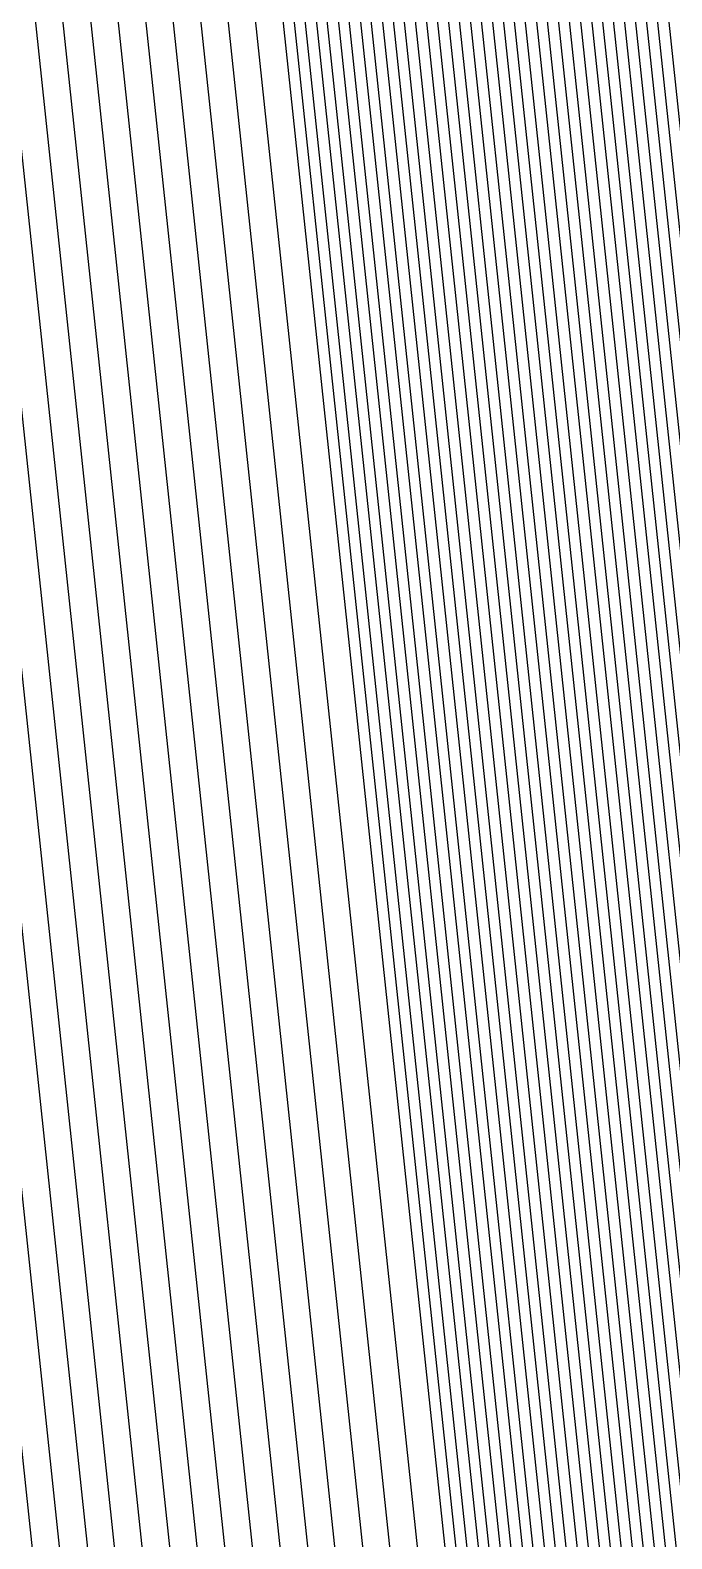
# Model space of a CAD drawing. Extents: x 7084 to 11035, y 13750 to 16729.
# Drawn here: x 8542.6 to 8570.5, y 14983.6 to 15049.2 of the extents above; entities that cross this region are included whole.
import ezdxf

# ---------------------------------------------------------------- set-up
doc = ezdxf.new("R2010")
doc.units = 0
doc.layers.add('Default', color=7, linetype='Continuous')

msp = doc.modelspace()

# ---------------------------------------------------------------- linework, layer by layer
at = {"layer": 'Default'}
for points in [[(8575.409, 14943.072), (8560.589, 15082.801), (8562.575, 15087.314), (8571.044, 15193.17), (8573.391, 15198.044), (8574.113, 15200.21), (8575.196, 15205.987), (8634.475, 15328.78), (8635.197, 15330.946), (8636.318, 15334.083), (8687.128, 15406.065), (8758.869, 15387.359), (8846.979, 15442.428), (8768.148, 15537.947), (8863.418, 15605.694), (9024.319, 15643.802), (9036.053, 15644.705), (9239.295, 15638.354), (9255.001, 15639.798), (9369.325, 15599.573), (9379.435, 15605.35), (9495.876, 15560.89), (9506.708, 15556.919), (9826.391, 15470.117)], [(9688.501, 14704.326), (9477.865, 14633.375), (9196.278, 14637.809), (9189.637, 14630.988), (9165.869, 14634.836), (9164.296, 14646.38), (8940.356, 14684.072), (8771.848, 14688.507), (8634.38, 14688.507), (8552.343, 14715.113), (8532.07, 14723.159), (8509.898, 14791.893), (8549.808, 14927.143), (8534.287, 15073.48), (8526.423, 15095.168), (8535.292, 15206.029), (8550.671, 15214.075), (8552.978, 15213.937), (8615.06, 15342.536), (8621.332, 15343.501), (8674.546, 15418.887), (8679.21, 15416.635), (8754.344, 15397.044), (8834.937, 15447.415)], [(8939.713, 14683.498), (8771.641, 14687.92), (8634.529, 14687.92), (8552.704, 14714.458), (8530.984, 14723.079), (8508.869, 14791.634), (8548.675, 14926.534), (8533.195, 15072.492), (8524.769, 15095.729), (8533.615, 15206.303), (8550.093, 15214.923), (8552.564, 15214.776), (8614.485, 15343.041)], [(8615.634, 15342.03), (8553.391, 15213.098), (8551.249, 15213.227), (8536.968, 15205.756), (8528.077, 15094.607), (8535.379, 15074.468), (8550.94, 14927.752), (8510.927, 14792.152), (8533.156, 14723.24)], [(9688.93, 14706.849), (9477.202, 14635.531), (9194.156, 14639.988), (9188.464, 14634.141), (9168.091, 14637.439), (9166.743, 14647.334), (8941.644, 14685.222), (8772.262, 14689.679), (8634.082, 14689.679), (8551.619, 14716.424), (8534.243, 14723.32), (8511.956, 14792.41), (8552.072, 14928.362), (8536.471, 15075.456), (8529.731, 15094.046), (8538.645, 15205.482), (8551.828, 15212.378), (8553.805, 15212.26), (8616.209, 15341.525)], [(9689.788, 14711.896), (9475.878, 14639.842), (9189.914, 14644.346), (9186.119, 14640.448), (9172.537, 14642.646), (9171.638, 14649.243), (8944.218, 14687.522), (8773.09, 14692.025), (8633.485, 14692.025), (8550.173, 14719.045), (8538.588, 14723.643), (8516.071, 14793.445), (8556.602, 14930.798), (8540.84, 15079.409), (8536.346, 15091.802), (8545.353, 15204.387), (8554.141, 15208.984), (8555.459, 15208.905), (8618.506, 15339.503)], [(8619.081, 15338.998), (8555.873, 15208.067), (8554.719, 15208.136), (8547.03, 15204.113), (8538, 15091.241), (8541.932, 15080.397), (8557.734, 14931.407), (8517.1, 14793.704), (8539.675, 14723.723), (8549.811, 14719.7), (8633.336, 14692.611), (8773.297, 14692.611), (8944.861, 14688.096), (9172.862, 14649.72), (9173.648, 14643.948), (9185.532, 14642.024), (9188.853, 14645.435)], [(8619.655, 15338.492), (8556.286, 15207.228), (8555.298, 15207.287), (8548.707, 15203.839), (8539.654, 15090.68), (8543.024, 15081.385), (8558.866, 14932.016), (8518.129, 14793.962), (8540.761, 14723.804), (8549.449, 14720.356), (8633.187, 14693.198), (8773.504, 14693.198), (8945.505, 14688.671), (9174.086, 14650.197), (9174.76, 14645.25), (9184.946, 14643.601), (9187.792, 14646.524), (9475.215, 14641.998), (9690.217, 14714.42)], [(8620.23, 15337.987), (8556.7, 15206.389), (8555.876, 15206.439), (8550.383, 15203.565), (8541.308, 15090.119), (8544.116, 15082.373), (8559.999, 14932.625), (8519.158, 14794.221), (8541.848, 14723.884), (8549.088, 14721.011), (8633.038, 14693.784), (8773.711, 14693.784), (8946.148, 14689.246), (9175.309, 14650.675), (9175.871, 14646.552), (9184.36, 14645.178)], [(9690.646, 14716.943), (9474.553, 14644.154), (9185.671, 14648.703), (9183.773, 14646.754), (9176.982, 14647.854), (9176.533, 14651.152), (8946.792, 14689.821), (8773.918, 14694.37), (8632.889, 14694.37), (8548.726, 14721.666), (8542.934, 14723.965), (8520.187, 14794.48), (8561.131, 14933.234), (8545.209, 15083.362), (8542.962, 15089.558), (8552.06, 15203.291), (8556.454, 15205.59), (8557.113, 15205.551), (8620.804, 15337.481)], [(8621.378, 15336.976), (8557.527, 15204.712), (8557.033, 15204.742), (8553.737, 15203.018), (8544.616, 15088.997), (8546.301, 15084.35), (8562.264, 14933.843), (8521.216, 14794.738), (8544.02, 14724.046), (8548.364, 14722.322), (8632.739, 14694.957), (8774.125, 14694.957), (8947.436, 14690.396), (9177.757, 14651.629), (9178.094, 14649.155), (9183.187, 14648.331), (9184.61, 14649.792), (9474.222, 14645.232), (9690.86, 14718.205)], [(9178.98, 14652.106), (8948.079, 14690.971), (8774.332, 14695.543), (8632.59, 14695.543), (8548.003, 14722.977), (8545.107, 14724.126), (8522.245, 14794.997), (8563.396, 14934.452), (8547.393, 15085.338), (8546.269, 15088.436), (8555.414, 15202.744), (8557.611, 15203.893), (8557.941, 15203.873), (8621.953, 15336.47)], [(8775.123, 14696.888), (8774.729, 14697.151), (8632.784, 14697.151), (8632.596, 14697.421), (8577.649, 14878.287), (8577.551, 14878.582), (8566.104, 14935.818), (8566.104, 14936.007), (8550.078, 15087.109), (8550.168, 15087.314), (8559.326, 15201.786), (8559.432, 15202.007), (8559.465, 15202.106), (8559.514, 15202.369), (8623.619, 15335.156)], [(8948.874, 14692.498), (8775.501, 14697.06), (8774.713, 14697.586), (8633.277, 14697.586), (8632.899, 14698.127), (8578.15, 14878.344), (8577.953, 14878.935), (8566.547, 14935.966), (8566.547, 14936.343), (8550.578, 15086.904), (8550.759, 15087.314), (8559.884, 15201.376), (8560.097, 15201.819), (8560.163, 15202.016), (8560.261, 15202.541), (8624.136, 15334.852)], [(8624.653, 15334.548), (8561.008, 15202.713), (8560.86, 15201.925), (8560.762, 15201.63), (8560.442, 15200.965), (8551.35, 15087.314), (8551.079, 15086.699), (8566.99, 14936.679), (8566.99, 14936.113), (8578.355, 14879.288), (8578.65, 14878.402), (8633.203, 14698.833), (8633.769, 14698.02), (8774.696, 14698.02), (8775.878, 14697.233), (8948.628, 14692.687), (8949.76, 14692.761), (9179.335, 14654.119)], [(8948.382, 14692.875), (8776.256, 14697.405), (8774.68, 14698.455), (8634.262, 14698.455), (8633.507, 14699.539), (8579.151, 14878.459), (8578.757, 14879.641), (8567.433, 14936.261), (8567.433, 14937.016), (8551.579, 15086.494), (8551.94, 15087.314), (8561, 15200.555), (8561.426, 15201.441), (8561.558, 15201.835), (8561.755, 15202.885), (8625.169, 15334.245)], [(8625.686, 15333.941), (8562.501, 15203.058), (8562.255, 15201.745), (8562.091, 15201.253), (8561.558, 15200.145), (8552.531, 15087.314), (8552.08, 15086.289), (8567.876, 14937.352), (8567.876, 14936.409), (8579.159, 14879.993), (8579.652, 14878.516), (8633.81, 14700.244), (8634.754, 14698.89), (8774.664, 14698.89), (8776.633, 14697.577), (8948.135, 14693.064), (8950.023, 14693.187)], [(8947.889, 14693.253), (8777.011, 14697.75), (8774.647, 14699.325), (8635.246, 14699.325), (8634.114, 14700.95), (8580.152, 14878.574), (8579.561, 14880.346), (8568.319, 14936.556), (8568.319, 14937.689), (8552.581, 15086.083), (8553.122, 15087.314), (8562.116, 15199.734), (8562.756, 15201.064), (8562.953, 15201.655), (8563.248, 15203.23), (8626.203, 15333.638)], [(8947.397, 14693.63), (8777.765, 14698.094), (8774.614, 14700.195), (8636.231, 14700.195), (8634.721, 14702.361), (8581.153, 14878.689), (8580.365, 14881.052), (8569.206, 14936.852), (8569.206, 14938.362), (8553.582, 15085.673), (8554.304, 15087.314), (8563.232, 15198.914), (8564.085, 15200.686), (8564.348, 15201.474), (8564.742, 15203.575), (8627.237, 15333.03)], [(8627.754, 15332.727), (8565.488, 15203.747), (8565.045, 15201.384), (8564.75, 15200.498), (8563.79, 15198.504), (8554.895, 15087.314), (8554.082, 15085.468), (8569.649, 14938.698), (8569.649, 14936.999), (8580.768, 14881.405), (8581.654, 14878.746), (8635.025, 14703.067), (8636.723, 14700.63), (8774.598, 14700.63), (8778.143, 14698.267), (8947.151, 14693.819), (8950.548, 14694.041)], [(8628.271, 15332.423), (8566.235, 15203.919), (8565.743, 15201.294), (8565.414, 15200.309), (8564.348, 15198.093), (8555.485, 15087.314), (8554.583, 15085.263), (8570.092, 14939.035), (8570.092, 14937.147), (8581.17, 14881.758), (8582.154, 14878.804), (8635.328, 14703.773), (8637.216, 14701.065), (8774.582, 14701.065), (8778.52, 14698.439), (8946.905, 14694.008)], [(8946.658, 14694.197), (8778.898, 14698.611), (8774.565, 14701.5), (8637.708, 14701.5), (8635.632, 14704.478), (8582.655, 14878.861), (8581.572, 14882.111), (8570.535, 14937.295), (8570.535, 14939.371), (8555.083, 15085.058), (8556.076, 15087.314), (8564.906, 15197.683), (8566.079, 15200.12), (8566.44, 15201.203), (8566.982, 15204.092), (8628.788, 15332.119)], [(8629.305, 15331.816), (8567.728, 15204.264), (8567.138, 15201.113), (8566.744, 15199.931), (8565.464, 15197.273), (8556.667, 15087.314), (8555.584, 15084.853), (8570.978, 14939.707), (8570.978, 14937.443), (8581.974, 14882.463), (8583.155, 14878.918), (8635.936, 14705.184), (8638.2, 14701.935), (8774.549, 14701.935), (8779.275, 14698.784), (8946.412, 14694.385)], [(8629.822, 15331.512), (8568.475, 15204.436), (8567.835, 15201.023), (8567.408, 15199.743), (8566.022, 15196.862), (8557.258, 15087.314), (8556.084, 15084.647), (8571.421, 14940.044), (8571.421, 14937.59), (8582.376, 14882.816), (8583.656, 14878.976), (8636.239, 14705.89), (8638.693, 14702.37)], [(8630.339, 15331.209), (8569.222, 15204.609), (8568.533, 15200.933), (8568.073, 15199.554), (8566.58, 15196.452), (8557.849, 15087.314), (8556.585, 15084.442), (8571.864, 14940.38), (8571.864, 14937.738), (8582.778, 14883.169), (8584.157, 14879.033), (8636.543, 14706.596), (8639.185, 14702.804), (8774.516, 14702.804), (8780.03, 14699.128), (8945.92, 14694.763), (8951.204, 14695.107), (9171.663, 14658.001), (9177.062, 14661.102), (9181.543, 14660.987), (9185.908, 14659.149), (9188.665, 14659.034)], [(8945.427, 14695.14), (8780.785, 14699.473), (8774.483, 14703.674), (8640.17, 14703.674), (8637.15, 14708.007), (8585.158, 14879.148), (8583.582, 14883.875), (8572.75, 14938.033), (8572.75, 14941.053), (8557.586, 15084.032), (8559.03, 15087.314), (8567.696, 15195.632), (8569.402, 15199.176), (8569.928, 15200.752), (8570.715, 15204.953), (8631.373, 15330.601)], [(8631.89, 15330.298), (8571.462, 15205.126), (8570.625, 15200.662), (8570.067, 15198.988), (8568.254, 15195.221), (8559.621, 15087.314), (8558.087, 15083.827), (8573.194, 14941.39), (8573.194, 14938.181), (8583.984, 14884.228), (8585.658, 14879.206), (8637.454, 14708.713), (8640.662, 14704.109), (8774.467, 14704.109), (8781.163, 14699.645), (8945.181, 14695.329)], [(8944.935, 14695.518), (8781.54, 14699.818), (8774.45, 14704.544), (8641.154, 14704.544), (8637.757, 14709.418), (8586.159, 14879.263), (8584.386, 14884.581), (8573.637, 14938.329), (8573.637, 14941.726), (8558.587, 15083.622), (8560.212, 15087.314), (8568.812, 15194.811), (8570.732, 15198.799), (8571.323, 15200.571), (8572.209, 15205.298), (8632.407, 15329.994)], [(8632.924, 15329.69), (8572.956, 15205.47), (8572.02, 15200.481), (8571.397, 15198.61), (8569.37, 15194.401), (8560.803, 15087.314), (8559.088, 15083.417), (8574.08, 14942.062), (8574.08, 14938.477), (8584.788, 14884.933), (8586.659, 14879.321), (8638.061, 14710.124), (8641.647, 14704.979), (8774.434, 14704.979), (8781.918, 14699.99), (8944.689, 14695.706)], [(8633.441, 15329.387), (8573.702, 15205.643), (8572.718, 15200.391), (8572.061, 15198.422), (8569.928, 15193.99), (8561.394, 15087.314), (8559.588, 15083.211), (8574.523, 14942.399), (8574.523, 14938.624), (8585.191, 14885.286), (8587.16, 14879.378), (8638.364, 14710.83), (8642.139, 14705.414), (8774.417, 14705.414), (8782.295, 14700.162), (8944.443, 14695.895), (8951.992, 14696.388), (9167.478, 14660.118)], [(8574.966, 14938.772), (8574.966, 14942.735), (8560.089, 15083.006), (8561.984, 15087.314), (8570.486, 15193.58), (8572.726, 15198.233), (8573.415, 15200.301), (8574.449, 15205.815), (8633.958, 15329.083)], [(8634.992, 15328.476), (8575.943, 15206.16), (8574.81, 15200.12), (8574.055, 15197.855), (8571.602, 15192.759), (8563.166, 15087.314), (8561.09, 15082.596), (8575.852, 14943.408), (8575.852, 14939.067), (8586.397, 14886.345), (8588.662, 14879.55), (8639.275, 14712.947), (8643.616, 14706.719), (8774.368, 14706.719), (8783.427, 14700.679), (8943.704, 14696.461)], [(8943.458, 14696.65), (8783.805, 14700.851), (8774.352, 14707.154), (8644.109, 14707.154), (8639.579, 14713.653), (8589.162, 14879.608), (8586.799, 14886.698), (8576.295, 14939.215), (8576.295, 14943.745), (8561.591, 15082.391), (8563.757, 15087.314), (8572.16, 15192.349), (8574.72, 15197.667), (8575.508, 15200.03), (8576.689, 15206.332), (8635.509, 15328.172)], [(8784.56, 14701.196), (8774.319, 14708.023), (8645.093, 14708.023), (8640.186, 14715.064), (8590.163, 14879.723), (8587.603, 14887.403), (8577.182, 14939.51), (8577.182, 14944.418), (8562.592, 15081.98), (8564.939, 15087.314), (8573.276, 15191.529), (8576.049, 15197.289), (8576.903, 15199.849), (8578.183, 15206.677), (8636.543, 15327.565)], [(8637.06, 15327.262), (8578.929, 15206.849), (8577.6, 15199.759), (8576.714, 15197.1), (8573.834, 15191.118), (8565.529, 15087.314), (8563.092, 15081.775), (8577.625, 14944.754), (8577.625, 14939.658), (8588.005, 14887.756), (8590.664, 14879.78), (8640.49, 14715.77), (8645.586, 14708.458), (8774.303, 14708.458), (8784.937, 14701.368), (8942.72, 14697.216)], [(8637.577, 15326.958), (8579.676, 15207.021), (8578.298, 15199.669), (8577.379, 15196.912), (8574.392, 15190.708), (8566.12, 15087.314), (8563.593, 15081.57), (8578.068, 14945.09), (8578.068, 14939.806), (8588.407, 14888.109), (8591.164, 14879.838), (8640.793, 14716.475), (8646.078, 14708.893), (8774.286, 14708.893), (8785.315, 14701.541), (8942.473, 14697.405), (8953.043, 14698.094), (9161.898, 14662.94)], [(8638.094, 15326.654), (8580.423, 15207.194), (8578.995, 15199.579), (8578.043, 15196.723), (8574.95, 15190.298), (8566.711, 15087.314), (8564.093, 15081.365), (8578.511, 14945.427), (8578.511, 14939.954), (8588.809, 14888.462), (8591.665, 14879.895), (8641.097, 14717.181), (8646.57, 14709.328), (8774.27, 14709.328), (8785.692, 14701.713), (8942.227, 14697.594)], [(8941.981, 14697.783), (8786.07, 14701.885), (8774.253, 14709.763), (8647.063, 14709.763), (8641.401, 14717.887), (8592.166, 14879.952), (8589.211, 14888.815), (8578.954, 14940.101), (8578.954, 14945.763), (8564.594, 15081.16), (8567.302, 15087.314), (8575.508, 15189.887), (8578.708, 15196.534), (8579.693, 15199.488), (8581.17, 15207.366), (8638.611, 15326.351)], [(8941.735, 14697.971), (8786.447, 14702.058), (8774.237, 14710.198), (8647.555, 14710.198), (8641.704, 14718.592), (8592.666, 14880.01), (8589.613, 14889.168), (8579.397, 14940.249), (8579.397, 14946.1), (8565.094, 15080.955), (8567.893, 15087.314), (8576.066, 15189.477), (8579.373, 15196.345), (8580.39, 15199.398), (8581.916, 15207.538), (8639.128, 15326.047)], [(8641.195, 15324.833), (8584.903, 15208.228), (8583.18, 15199.037), (8582.031, 15195.59), (8578.298, 15187.836), (8570.256, 15087.314), (8567.097, 15080.134), (8581.17, 14947.445), (8581.17, 14940.84), (8591.222, 14890.579), (8594.668, 14880.24), (8642.919, 14721.415), (8649.524, 14711.938), (8774.171, 14711.938), (8787.957, 14702.747), (8940.75, 14698.726)], [(9689.144, 14708.111), (9476.871, 14636.608), (9193.096, 14641.077), (9187.878, 14635.718), (9169.203, 14638.741), (9167.967, 14647.811), (8942.287, 14685.797), (8772.469, 14690.266), (8633.932, 14690.266), (8551.258, 14717.079), (8535.329, 14723.401), (8512.985, 14792.669), (8553.205, 14928.971), (8537.564, 15076.445), (8531.384, 15093.485), (8540.322, 15205.208), (8552.406, 15211.53), (8554.218, 15211.421)], [(9689.359, 14709.373), (9476.54, 14637.686), (9192.035, 14642.167), (9187.291, 14637.294), (9170.314, 14640.043), (9169.191, 14648.288), (8942.931, 14686.372), (8772.676, 14690.852), (8633.783, 14690.852), (8550.896, 14717.735), (8536.416, 14723.481), (8514.014, 14792.928), (8554.337, 14929.58), (8538.656, 15077.433), (8533.038, 15092.924), (8541.999, 15204.934), (8552.984, 15210.681), (8554.632, 15210.583)], [(9689.573, 14710.634), (9476.209, 14638.764), (9190.974, 14643.256), (9186.705, 14638.871), (9171.426, 14641.345), (9170.414, 14648.766), (8943.574, 14686.947), (8772.883, 14691.439), (8633.634, 14691.439), (8550.534, 14718.39), (8537.502, 14723.562), (8515.042, 14793.186), (8555.469, 14930.189), (8539.748, 15078.421), (8534.692, 15092.363), (8543.676, 15204.66), (8553.563, 15209.833), (8555.046, 15209.744)], [(8569.969, 15204.781), (8569.23, 15200.842), (8568.738, 15199.365), (8567.138, 15196.042), (8558.44, 15087.314), (8557.086, 15084.237), (8572.307, 14940.717), (8572.307, 14937.886), (8583.18, 14883.522), (8584.657, 14879.091), (8636.846, 14707.301), (8639.677, 14703.239), (8774.5, 14703.239), (8780.408, 14699.301), (8945.674, 14694.952)], [(8563.995, 15203.402), (8563.65, 15201.564), (8563.42, 15200.875), (8562.674, 15199.324), (8553.713, 15087.314), (8553.081, 15085.878), (8568.762, 14938.025), (8568.762, 14936.704), (8579.963, 14880.699), (8580.653, 14878.631), (8634.417, 14701.656), (8635.739, 14699.76), (8774.631, 14699.76), (8777.388, 14697.922), (8947.643, 14693.442)], [(9676.938, 14735.529), (9478.151, 14668.57), (9470.356, 14662.21), (9460.099, 14659.543), (9194.352, 14663.728), (9189.429, 14663.933), (9181.633, 14667.216), (9173.632, 14667.421), (9163.99, 14661.882), (8952.649, 14697.454), (8943.212, 14696.839), (8784.182, 14701.024), (8774.335, 14707.588), (8644.601, 14707.588), (8639.883, 14714.358), (8589.663, 14879.665), (8587.201, 14887.05), (8576.739, 14939.363), (8576.739, 14944.081), (8562.091, 15082.186), (8564.348, 15087.314), (8572.718, 15191.939), (8575.385, 15197.478)], [(9672.86, 14739.321), (9479.53, 14674.199), (9469.552, 14666.059), (9456.422, 14662.645), (9197.971, 14666.715), (9191.669, 14666.978), (9181.69, 14671.179), (9171.449, 14671.442), (9159.108, 14664.352), (8953.568, 14698.948), (8941.489, 14698.16), (8786.825, 14702.23), (8774.221, 14710.633), (8648.047, 14710.633), (8642.008, 14719.298), (8593.167, 14880.067), (8590.016, 14889.52), (8579.84, 14940.397), (8579.84, 14946.436), (8565.595, 15080.75), (8568.483, 15087.314), (8576.624, 15189.067), (8580.037, 15196.157)], [(9691.289, 14720.728), (9473.559, 14647.387), (9182.489, 14651.971), (9182.014, 14651.484), (9180.316, 14651.759), (9180.204, 14652.583), (8948.723, 14691.546), (8774.539, 14696.129), (8632.441, 14696.129), (8547.641, 14723.632), (8546.193, 14724.207), (8523.274, 14795.256), (8564.528, 14935.061), (8548.485, 15086.326), (8547.923, 15087.875)], [(8632.292, 14696.716), (8577.149, 14878.229), (8632.292, 14696.716), (8524.303, 14795.514), (8577.149, 14878.229), (8565.661, 14935.67), (8524.303, 14795.514), (8632.292, 14696.716), (8547.28, 14724.287), (8524.303, 14795.514), (8577.149, 14878.229), (8565.661, 14935.67), (8549.577, 15087.314)], [(9672.277, 14739.862), (9479.727, 14675.003), (9469.437, 14666.608), (9455.897, 14663.088), (9198.488, 14667.142), (9191.989, 14667.413), (9181.699, 14671.745), (9171.138, 14672.016), (9158.41, 14664.705), (8953.699, 14699.161), (8941.243, 14698.349), (8787.202, 14702.402), (8774.204, 14711.068), (8648.54, 14711.068), (8642.311, 14720.004), (8593.667, 14880.125), (8590.418, 14889.873), (8580.283, 14940.544), (8580.283, 14946.773), (8566.096, 15080.544), (8569.074, 15087.314)], [(9671.695, 14740.404), (9479.924, 14675.807), (9469.322, 14667.158), (9455.372, 14663.531), (9199.005, 14667.569), (9192.309, 14667.848), (9181.707, 14672.312), (9170.826, 14672.591), (9157.713, 14665.058), (8953.83, 14699.374), (8940.996, 14698.537), (8787.58, 14702.575), (8774.188, 14711.503), (8649.032, 14711.503), (8642.615, 14720.71), (8594.168, 14880.182), (8590.82, 14890.226), (8580.727, 14940.692), (8580.727, 14947.109), (8566.596, 15080.339), (8569.665, 15087.314)]]:
    msp.add_lwpolyline(points, dxfattribs=at)

doc.saveas('drawing.dxf')
